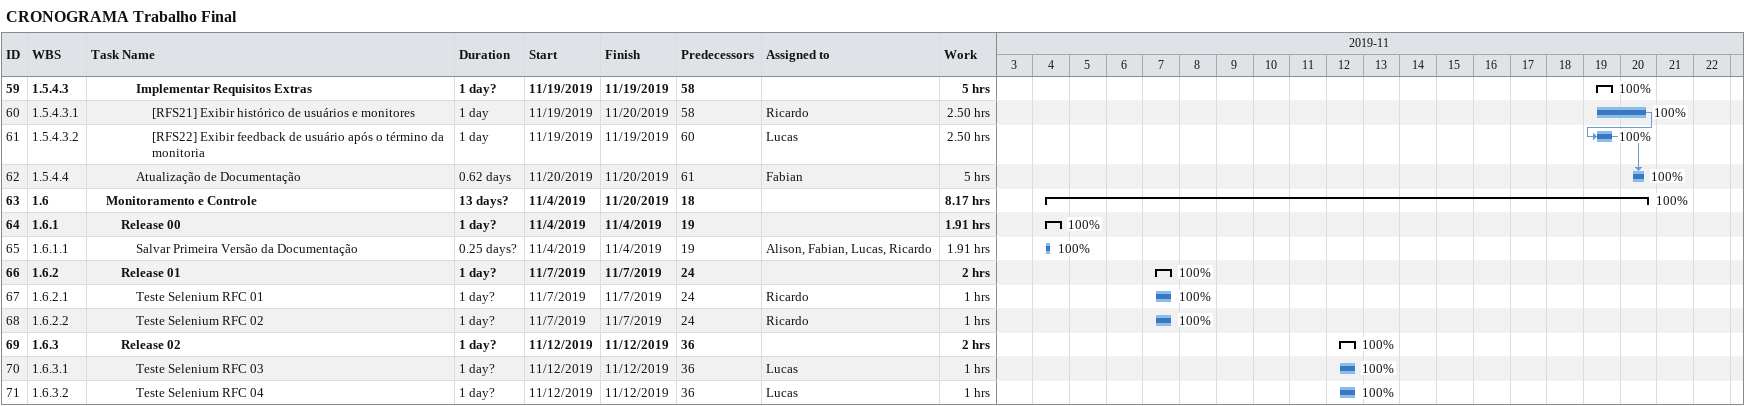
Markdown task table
CRONOGRAMA Trabalho Final

| ID | WBS | Task | Duration | Start | Finish | Predecessors | Resources | % complete | Work (h) |
|---|---|---|---|---|---|---|---|---|---|
| 59 | 1.5.4.3 | **Implementar Requisitos Extras** | 1d? | 2019-11-19 | 2019-11-19 | 58 |  | 100 | 5 |
| 60 | 1.5.4.3.1 | [RFS21] Exibir histórico de usuários e monitores | 1d | 2019-11-19 | 2019-11-20 | 58 | Ricardo | 100 | 2.50 |
| 61 | 1.5.4.3.2 | [RFS22] Exibir feedback de usuário após o término da monitoria | 1d | 2019-11-19 | 2019-11-19 | 60 | Lucas | 100 | 2.50 |
| 62 | 1.5.4.4 | Atualização de Documentação | 0.62d | 2019-11-20 | 2019-11-20 | 61 | Fabian | 100 | 5 |
| 63 | 1.6 | **Monitoramento e Controle** | 13d? | 2019-11-04 | 2019-11-20 | 18 |  | 100 | 8.17 |
| 64 | 1.6.1 | **Release 00** | 1d? | 2019-11-04 | 2019-11-04 | 19 |  | 100 | 1.91 |
| 65 | 1.6.1.1 | Salvar Primeira Versão da Documentação | 0.25d? | 2019-11-04 | 2019-11-04 | 19 | Alison, Fabian, Lucas, Ricardo | 100 | 1.91 |
| 66 | 1.6.2 | **Release 01** | 1d? | 2019-11-07 | 2019-11-07 | 24 |  | 100 | 2 |
| 67 | 1.6.2.1 | Teste Selenium RFC 01 | 1d? | 2019-11-07 | 2019-11-07 | 24 | Ricardo | 100 | 1 |
| 68 | 1.6.2.2 | Teste Selenium RFC 02 | 1d? | 2019-11-07 | 2019-11-07 | 24 | Ricardo | 100 | 1 |
| 69 | 1.6.3 | **Release 02** | 1d? | 2019-11-12 | 2019-11-12 | 36 |  | 100 | 2 |
| 70 | 1.6.3.1 | Teste Selenium RFC 03 | 1d? | 2019-11-12 | 2019-11-12 | 36 | Lucas | 100 | 1 |
| 71 | 1.6.3.2 | Teste Selenium RFC 04 | 1d? | 2019-11-12 | 2019-11-12 | 36 | Lucas | 100 | 1 |
